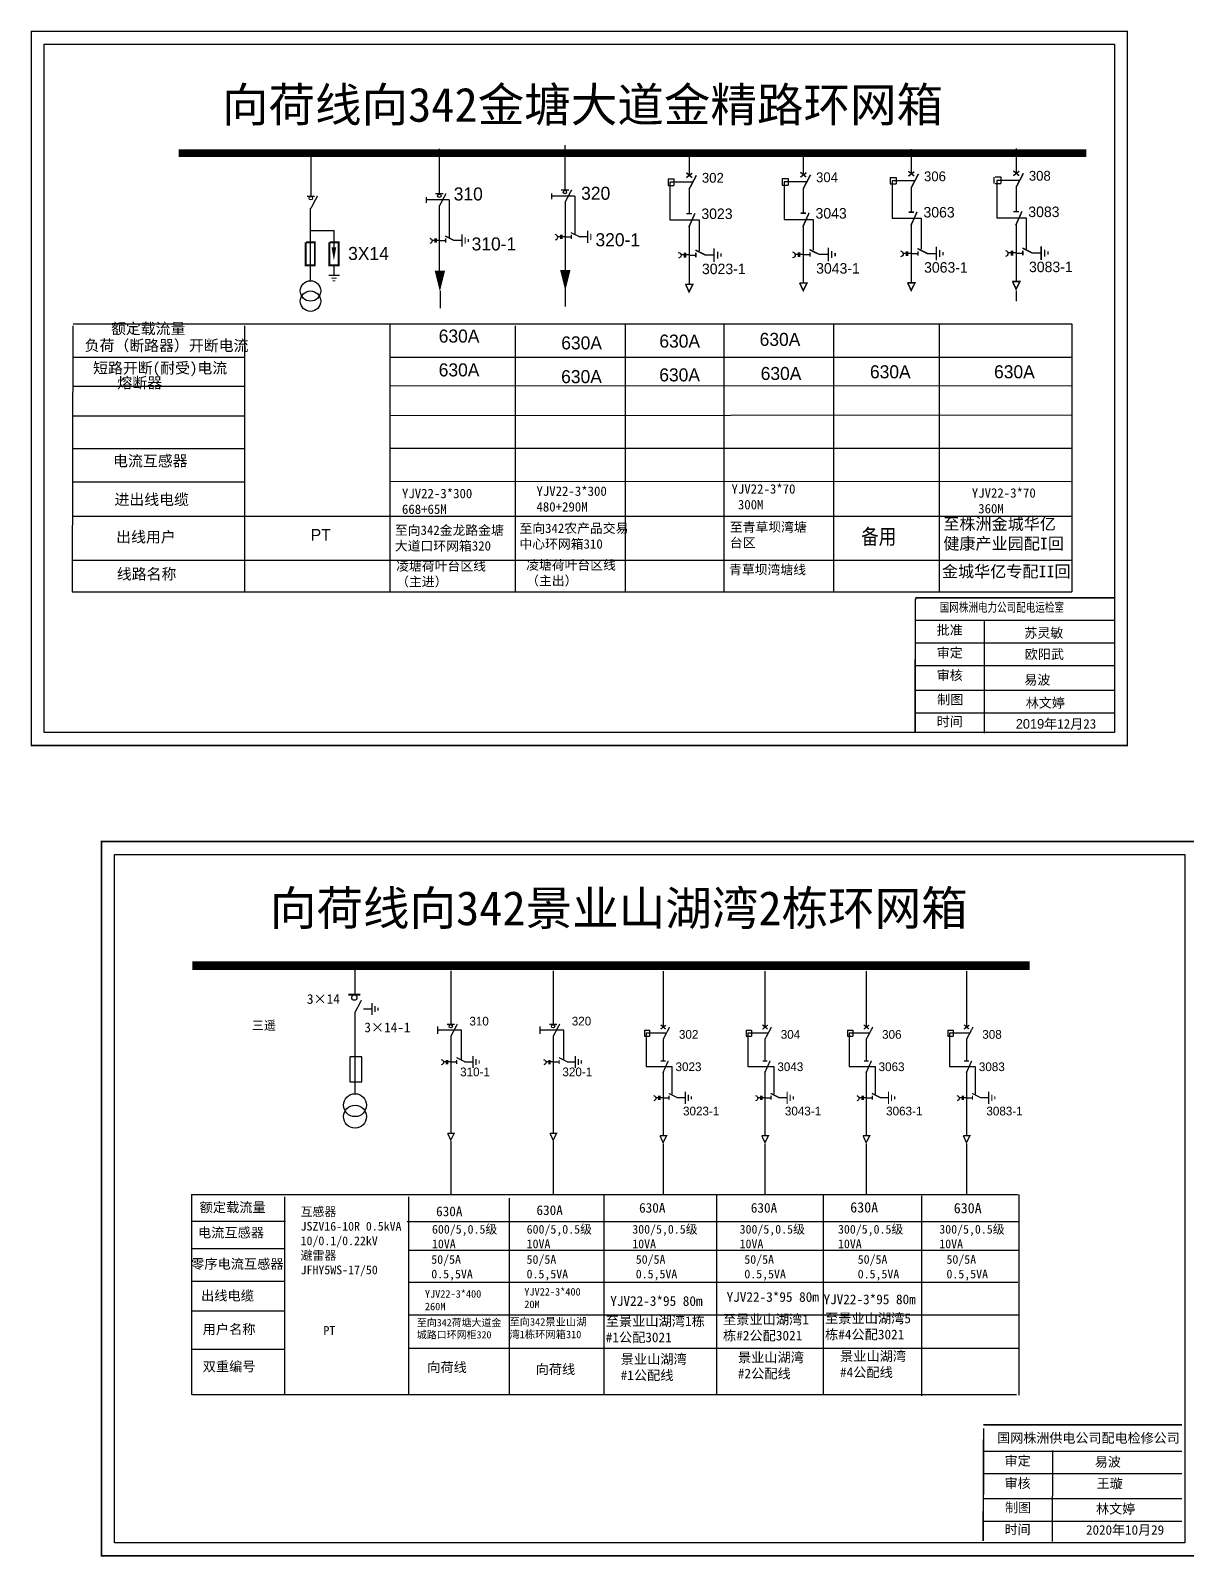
# Model space of a CAD drawing. Extents: x 6 to 548, y -578 to -125.
# Drawn here: x 284.2 to 416.5, y -489.3 to -314.7 of the extents above; entities that cross this region are included whole.
import ezdxf

# ---------------------------------------------------------------- set-up
doc = ezdxf.new("R2010")
doc.units = 0
doc.header["$LTSCALE"] = 0.774411
doc.linetypes.add('ACAD_ISO02W100', pattern=[15, 12, -3])
doc.linetypes.add('CENTER', pattern=[50.8, 31.75, -6.35, 6.35, -6.35])
doc.layers.get('0').update_dxf_attribs({"linetype": 'CONTINUOUS'})
doc.layers.get('DEFPOINTS').update_dxf_attribs({"linetype": 'CONTINUOUS'})
doc.layers.add('2', color=7, linetype='CONTINUOUS')
doc.layers.add('Layer2', color=1, linetype='CONTINUOUS')
doc.layers.add('MiniCADLayer', color=7, linetype='CONTINUOUS', lineweight=20)
doc.styles.add('hztxt_txtstyle_0.00_0_0', font='', dxfattribs={"bigfont": 'hztxt.shx'})
doc.styles.add('hztxt_txtstyle_1.08_0_0', font='', dxfattribs={"height": 1.076522, "bigfont": 'hztxt.shx'})
doc.styles.add('hztxt_txtstyle_1.09_0_0', font='', dxfattribs={"height": 1.0944, "bigfont": 'hztxt.shx'})
doc.styles.add('hztxt_txtstyle_1.13_0_0', font='', dxfattribs={"height": 1.125, "bigfont": 'hztxt.shx'})
doc.styles.add('hztxt_txtstyle_1.20_0_0', font='', dxfattribs={"height": 1.2, "bigfont": 'hztxt.shx'})
doc.styles.add('hztxt_txtstyle_1.34_0_0', font='', dxfattribs={"height": 1.342623, "bigfont": 'hztxt.shx'})
doc.styles.add('hztxt_txtstyle_1.35_0_0', font='', dxfattribs={"height": 1.35, "bigfont": 'hztxt.shx'})
doc.styles.add('hztxt_txtstyle_1.49_0_0', font='', dxfattribs={"height": 1.491804, "bigfont": 'hztxt.shx'})
doc.styles.add('hztxt_txtstyle_1.80_0_0', font='', dxfattribs={"height": 1.8, "bigfont": 'hztxt.shx'})
doc.styles.add('hztxt_txtstyle_2.00_0_0', font='', dxfattribs={"height": 2, "bigfont": 'hztxt.shx'})
doc.styles.add('hztxt_txtstyle_2.70_0_0', font='simkai.ttf', dxfattribs={"height": 2.7})
doc.styles.add('hztxt_txtstyle_3.91_0_0', font='', dxfattribs={"height": 3.90625, "bigfont": 'hztxt.shx'})
doc.styles.add('KaiTi_GB2312_txtstyle_1.09_0_0', font='simkai_0.ttf', dxfattribs={"height": 1.0944})
doc.styles.get("Standard").update_dxf_attribs({"font": '', "height": 2.5})
doc.styles.add('字体', font='simkai_0.ttf', dxfattribs={"height": 2.5})
doc.styles.get('hztxt_txtstyle_0.00_0_0').set_extended_font_data('hztxt')
doc.styles.get('hztxt_txtstyle_1.08_0_0').set_extended_font_data('hztxt')
doc.styles.get('hztxt_txtstyle_1.09_0_0').set_extended_font_data('hztxt')
doc.styles.get('hztxt_txtstyle_1.13_0_0').set_extended_font_data('hztxt')
doc.styles.get('hztxt_txtstyle_1.20_0_0').set_extended_font_data('hztxt')
doc.styles.get('hztxt_txtstyle_1.34_0_0').set_extended_font_data('hztxt')
doc.styles.get('hztxt_txtstyle_1.35_0_0').set_extended_font_data('hztxt')
doc.styles.get('hztxt_txtstyle_1.49_0_0').set_extended_font_data('hztxt')
doc.styles.get('hztxt_txtstyle_1.80_0_0').set_extended_font_data('hztxt')
doc.styles.get('hztxt_txtstyle_2.00_0_0').set_extended_font_data('hztxt')
doc.styles.get('hztxt_txtstyle_3.91_0_0').set_extended_font_data('hztxt')
doc.styles.get('Standard').set_extended_font_data('SimSun')

# ---------------------------------------------------------------- blocks, each defined once
blk = doc.blocks.new('JD')
for points in [[(-2, 0.2), (-2, -0.2), (2, 0.2), (2, -0.2)], [(1, -1.2), (1, -0.8), (-1, -1.2), (-1, -0.8)], [(-0.5, -1.8), (-0.5, -2.2), (0.5, -1.8), (0.5, -2.2)]]:
    blk.add_trace(points)

msp = doc.modelspace()

# ---------------------------------------------------------------- linework, layer by layer
at = {"color": 0}
for p, q in [((321.32, -421.73), (321.32, -425.02)), ((332.31, -422.34), (332.31, -428.45)), ((344.03, -422.34), (344.03, -428.45)), ((356.62, -422.37), (356.62, -428.79)), ((368.27, -422.37), (368.27, -428.79)), ((379.87, -422.37), (379.87, -428.79)), ((391.35, -422.37), (391.35, -428.79)), ((321.34, -427.06), (321.34, -436.38)), ((322.32, -426.69), (323.26, -426.69)), ((354.48, -429.13), (355.08, -429.13)), ((354.48, -429.13), (354.48, -429.8)), ((355.08, -429.13), (355.08, -429.8)), ((366.14, -429.13), (366.74, -429.13)), ((366.14, -429.13), (366.14, -429.8)), ((366.74, -429.13), (366.74, -429.8)), ((377.74, -429.13), (378.34, -429.13)), ((377.74, -429.13), (377.74, -429.8)), ((378.34, -429.13), (378.34, -429.8)), ((389.22, -429.13), (389.82, -429.13)), ((389.22, -429.13), (389.22, -429.8)), ((389.82, -429.13), (389.82, -429.8)), ((332.31, -429.81), (332.31, -440.91)), ((344.03, -429.81), (344.03, -440.91)), ((354.48, -429.8), (355.08, -429.8)), ((356.62, -430.15), (356.62, -432.62)), ((366.14, -429.8), (366.74, -429.8)), ((368.27, -430.15), (368.27, -432.62)), ((377.74, -429.8), (378.34, -429.8)), ((379.87, -430.15), (379.87, -432.62)), ((389.22, -429.8), (389.82, -429.8)), ((391.35, -430.15), (391.35, -432.62)), ((332.31, -432.76), (333, -432.76)), ((333.9, -432.74), (334.84, -432.74)), ((344.03, -432.76), (344.72, -432.76)), ((345.62, -432.74), (346.56, -432.74)), ((356.62, -433.86), (356.62, -441.17)), ((368.27, -433.86), (368.27, -441.17)), ((379.87, -433.86), (379.87, -441.17)), ((391.35, -433.86), (391.35, -441.17)), ((356.62, -436.86), (357.31, -436.86)), ((358.21, -436.84), (359.15, -436.84)), ((368.27, -436.86), (368.96, -436.86)), ((369.87, -436.84), (370.81, -436.84)), ((379.87, -436.86), (380.56, -436.86)), ((381.46, -436.84), (382.41, -436.84)), ((391.35, -436.86), (392.04, -436.86)), ((392.94, -436.84), (393.88, -436.84)), ((313.38, -451.01), (302.68, -451.01)), ((313.34, -454.16), (302.64, -454.16)), ((313.34, -457.88), (302.64, -457.88)), ((313.3, -461.27), (302.6, -461.27)), ((313.34, -465.68), (302.64, -465.68))]:
    msp.add_line(p, q, dxfattribs=at)
at = {"color": 0, "linetype": 'ACAD_ISO02W100'}
for p, q in [((356.91, -429.48), (354.67, -429.48)), ((354.67, -429.48), (354.67, -433.29)), ((368.57, -429.48), (366.33, -429.48)), ((366.33, -429.48), (366.33, -433.29)), ((380.17, -429.48), (377.93, -429.48)), ((377.93, -429.48), (377.93, -433.29)), ((391.65, -429.48), (389.41, -429.48)), ((389.41, -429.48), (389.41, -433.29)), ((354.67, -433.29), (357.63, -433.29)), ((357.63, -433.29), (357.63, -436.43)), ((366.33, -433.29), (369.29, -433.29)), ((369.29, -433.29), (369.29, -436.43)), ((377.93, -433.29), (380.89, -433.29)), ((380.89, -433.29), (380.89, -436.43)), ((389.41, -433.29), (392.36, -433.29)), ((392.36, -433.29), (392.36, -436.43))]:
    msp.add_line(p, q, dxfattribs=at)
at = {"color": 0, "linetype": 'CENTER'}
for p, q in [((332.31, -441.81), (332.31, -447.95)), ((344.03, -441.81), (344.03, -447.95)), ((356.62, -442.15), (356.62, -447.91)), ((368.28, -442.15), (368.28, -447.91)), ((379.87, -442.15), (379.87, -447.91)), ((391.35, -442.15), (391.35, -447.91))]:
    msp.add_line(p, q, dxfattribs=at)
at = {"color": 0, "linetype": 'Continuous'}
for p, q in [((302.62, -447.93), (397.28, -447.93)), ((302.66, -470.87), (302.66, -447.93)), ((313.29, -448.18), (313.29, -470.87)), ((327.49, -448.18), (327.49, -470.87)), ((339.01, -448.33), (339.01, -470.86)), ((349.84, -447.97), (349.84, -470.87)), ((362.73, -447.97), (362.73, -470.87)), ((374.93, -447.99), (374.93, -470.88)), ((386.2, -448.07), (386.2, -470.96)), ((397.33, -447.95), (397.33, -470.89)), ((327.32, -451), (397.31, -451)), ((327.49, -454.29), (397.33, -454.29)), ((327.49, -457.97), (397.22, -457.97)), ((327.49, -461.7), (397.41, -461.7)), ((327.49, -465.5), (397.31, -465.5)), ((397.07, -470.87), (302.73, -470.87)), ((393.27, -477.28), (416.02, -477.28)), ((401.19, -477.23), (401.17, -487.62)), ((393.27, -479.87), (416.02, -479.87)), ((393.27, -482.7), (416.02, -482.7)), ((393.27, -485.29), (416.02, -485.29))]:
    msp.add_line(p, q, dxfattribs=at)
at = {"color": 0, "linetype": 'Continuous', "const_width": 0.182}
msp.add_lwpolyline([(292.33, -407.55), (417.81, -407.55), (417.81, -489.26), (292.33, -489.26)], close=True, dxfattribs=at)
at = {"color": 0, "linetype": 'Continuous'}
msp.add_lwpolyline([(293.8, -409.03), (416.33, -409.03), (416.33, -487.78), (293.8, -487.78)], close=True, dxfattribs=at)
at = {"color": 0}
for points, const_width in [([(302.73, -421.73), (398.58, -421.73)], 0.998), ([(320.57, -425.07), (321.97, -425.07)], 0.238), ([(321.34, -427.1), (322.09, -425.68)], 0.15), ([(331.87, -428.47), (332.75, -428.47)], 0.15), ([(332.31, -429.85), (333.06, -428.43)], 0.15), ([(343.59, -428.47), (344.47, -428.47)], 0.15), ([(344.03, -429.85), (344.78, -428.43)], 0.15), ([(356.34, -428.51), (356.92, -429)], 0.15), ([(356.33, -429.01), (356.94, -428.55)], 0.15), ([(356.62, -430.19), (357.36, -428.77)], 0.15), ([(367.99, -429.01), (368.6, -428.55)], 0.15), ([(367.99, -428.51), (368.58, -429)], 0.15), ([(368.27, -430.19), (369.02, -428.77)], 0.15), ([(379.59, -429.01), (380.19, -428.55)], 0.15), ([(379.59, -428.51), (380.18, -429)], 0.15), ([(379.87, -430.19), (380.62, -428.77)], 0.15), ([(391.07, -428.51), (391.65, -429)], 0.15), ([(391.06, -429.01), (391.67, -428.55)], 0.15), ([(391.35, -430.19), (392.1, -428.77)], 0.15), ([(332.96, -432.26), (333.96, -432.76)], 0.15), ([(333, -432.53), (333, -432.99)], 0.15), ([(344.68, -432.26), (345.68, -432.76)], 0.15), ([(344.72, -432.53), (344.72, -432.99)], 0.15), ([(356.35, -432.66), (356.9, -432.66)], 0.15), ([(356.58, -434.04), (357.21, -432.63)], 0.15), ([(368, -432.66), (368.56, -432.66)], 0.15), ([(368.24, -434.04), (368.87, -432.63)], 0.15), ([(379.6, -432.66), (380.16, -432.66)], 0.15), ([(379.84, -434.04), (380.47, -432.63)], 0.15), ([(391.08, -432.66), (391.63, -432.66)], 0.15), ([(391.32, -434.04), (391.95, -432.63)], 0.15), ([(357.27, -436.36), (358.27, -436.86)], 0.15), ([(368.93, -436.36), (369.92, -436.86)], 0.15), ([(380.52, -436.36), (381.52, -436.86)], 0.15), ([(392, -436.36), (393, -436.86)], 0.15), ([(357.31, -436.63), (357.31, -437.09)], 0.15), ([(368.96, -436.63), (368.96, -437.09)], 0.15), ([(380.56, -436.63), (380.56, -437.09)], 0.15), ([(392.04, -436.63), (392.04, -437.09)], 0.15), ([(331.94, -440.93), (332.7, -440.93), (332.31, -441.71), (331.95, -440.92)], 0.15), ([(343.66, -440.93), (344.42, -440.93), (344.03, -441.71), (343.67, -440.92)], 0.15), ([(356.25, -441.21), (357.01, -441.21), (356.62, -441.99), (356.26, -441.2)], 0.15), ([(367.9, -441.21), (368.67, -441.21), (368.28, -441.99), (367.91, -441.2)], 0.15), ([(379.5, -441.21), (380.27, -441.21), (379.87, -441.99), (379.51, -441.2)], 0.15), ([(390.98, -441.21), (391.74, -441.21), (391.35, -441.99), (390.99, -441.2)], 0.15)]:
    msp.add_lwpolyline(points, dxfattribs=dict(at, const_width=const_width))
for points in [[(330.8, -428.69), (330.8, -429.53)], [(342.52, -428.69), (342.52, -429.53)], [(320.75, -432.22), (320.75, -435.02), (322.13, -435.02), (322.13, -432.19), (320.75, -432.19)], [(331.8, -432.75), (331.49, -432.75)], [(331.8, -432.54), (331.8, -433)], [(331.94, -432.54), (331.94, -433)], [(332.31, -432.75), (331.94, -432.75)], [(343.52, -432.75), (343.21, -432.75)], [(343.52, -432.54), (343.52, -433)], [(343.66, -432.54), (343.66, -433)], [(344.03, -432.75), (343.66, -432.75)], [(356.11, -436.85), (355.8, -436.85)], [(356.11, -436.64), (356.11, -437.1)], [(356.25, -436.64), (356.25, -437.1)], [(356.61, -436.85), (356.25, -436.85)], [(367.77, -436.85), (367.45, -436.85)], [(367.77, -436.64), (367.77, -437.1)], [(367.91, -436.64), (367.91, -437.1)], [(368.27, -436.85), (367.91, -436.85)], [(379.37, -436.85), (379.05, -436.85)], [(379.37, -436.64), (379.37, -437.1)], [(379.51, -436.64), (379.51, -437.1)], [(379.87, -436.85), (379.51, -436.85)], [(390.84, -436.85), (390.53, -436.85)], [(390.84, -436.64), (390.84, -437.1)], [(390.98, -436.64), (390.98, -437.1)], [(391.35, -436.85), (390.98, -436.85)]]:
    msp.add_lwpolyline(points, dxfattribs=at)
at = {"color": 0, "linetype": 'ACAD_ISO02W100'}
for points in [[(333.54, -432.52), (333.54, -429.11), (330.8, -429.11)], [(345.25, -432.52), (345.25, -429.11), (342.52, -429.11)]]:
    msp.add_lwpolyline(points, dxfattribs=at)
at = {"color": 0}
for points in [[(331.22, -432.49, -0.877934), (331.23, -433.1)], [(342.94, -432.49, -0.877934), (342.95, -433.1)], [(355.53, -436.6, -0.877934), (355.54, -437.2)], [(367.19, -436.6, -0.877934), (367.2, -437.2)], [(378.78, -436.6, -0.877934), (378.79, -437.2)], [(390.26, -436.6, -0.877934), (390.27, -437.2)]]:
    msp.add_lwpolyline(points, format="xyb", dxfattribs=at)
at = {"color": 0, "linetype": 'Continuous', "const_width": 0.182}
for points in [[(393.32, -474.68), (393.26, -487.57)], [(393.27, -474.27), (416.02, -474.27)]]:
    msp.add_lwpolyline(points, dxfattribs=at)
at = {"color": 0}
for centre, radius in [((321.27, -425.4), 0.305), ((332.31, -428.68), 0.192), ((344.03, -428.68), 0.192)]:
    msp.add_circle(centre, radius, dxfattribs=at)
at = {"layer": '2', "color": 0}
for centre in [(321.35, -437.71), (321.35, -439.02)]:
    msp.add_circle(centre, 1.31, dxfattribs=at)
at = {"layer": 'DEFPOINTS', "color": 0}
for p, q in [((345.38, -327.88), (345.38, -332.99)), ((316.29, -328.58), (316.29, -333.69)), ((331, -328.3), (331, -333.41)), ((359.59, -328.48), (359.59, -331.33)), ((372.66, -328.42), (372.66, -331.28)), ((385.02, -328.31), (385.02, -331.16)), ((397.03, -328.26), (397.03, -331.11)), ((357.19, -331.72), (357.19, -332.47)), ((357.19, -331.72), (357.86, -331.72)), ((357.86, -331.72), (357.86, -332.47)), ((370.26, -331.67), (370.93, -331.67)), ((370.26, -331.67), (370.26, -332.42)), ((370.93, -331.67), (370.93, -332.42)), ((382.62, -331.55), (382.62, -332.3)), ((382.62, -331.55), (383.29, -331.55)), ((383.29, -331.55), (383.29, -332.3)), ((394.48, -331.51), (394.48, -332.26)), ((394.63, -331.5), (395.3, -331.5)), ((395.3, -331.5), (395.3, -332.25)), ((357.19, -332.47), (357.86, -332.47)), ((359.59, -332.86), (359.59, -335.65)), ((370.26, -332.42), (370.93, -332.42)), ((372.66, -332.81), (372.66, -335.6)), ((382.62, -332.3), (383.29, -332.3)), ((385.02, -332.7), (385.02, -335.48)), ((394.63, -332.25), (395.3, -332.25)), ((397.03, -332.64), (397.03, -335.43)), ((316.22, -335.07), (316.23, -343.42)), ((330.98, -334.75), (331, -343.27)), ((345.41, -334.34), (345.41, -342.31)), ((385.02, -336.88), (385.02, -343.61)), ((397.03, -336.82), (397.03, -343.51)), ((316.22, -337.61), (318.93, -337.61)), ((318.93, -337.61), (318.93, -339.6)), ((344.87, -338.34), (344.55, -338.34)), ((344.87, -338.12), (344.87, -338.59)), ((345.01, -338.12), (345.01, -338.59)), ((345.38, -338.34), (345.01, -338.34)), ((345.38, -338.35), (346.09, -338.35)), ((346.05, -337.84), (347.07, -338.35)), ((346.09, -338.11), (346.09, -338.58)), ((347.01, -338.33), (347.97, -338.33)), ((359.59, -337.05), (359.59, -343.78)), ((372.66, -336.99), (372.66, -343.68)), ((331, -338.77), (331.71, -338.77)), ((332.63, -338.75), (333.59, -338.75)), ((359.59, -340.43), (360.37, -340.43)), ((361.39, -340.41), (362.45, -340.41)), ((372.66, -340.37), (373.44, -340.37)), ((374.45, -340.35), (375.51, -340.35)), ((385.02, -340.26), (385.8, -340.26)), ((386.81, -340.24), (387.87, -340.24)), ((397.03, -340.21), (397.81, -340.21)), ((398.82, -340.18), (399.88, -340.18)), ((318.93, -341.68), (318.93, -342.71)), ((345.42, -343.61), (345.42, -346.31)), ((331.1, -344.53), (331.1, -346.52)), ((289.06, -348.54), (288.95, -378.97)), ((289.09, -348.29), (403.41, -348.29)), ((308.7, -348.54), (308.7, -378.97)), ((325.35, -348.29), (325.35, -378.97)), ((339.69, -348.54), (339.69, -378.97)), ((352.26, -348.31), (352.26, -378.97)), ((363.58, -348.29), (363.58, -378.97)), ((376.14, -348.29), (376.14, -378.97)), ((388.23, -348.32), (388.23, -379)), ((403.41, -348.29), (403.41, -378.97)), ((289.06, -352.11), (308.7, -352.11)), ((289.06, -355.44), (308.7, -355.43)), ((289.06, -358.83), (308.7, -358.82)), ((289.06, -362.57), (308.7, -362.56)), ((289.06, -366.38), (308.7, -366.37)), ((289.06, -370.32), (325.35, -370.32)), ((289.06, -375.33), (403.41, -375.33))]:
    msp.add_line(p, q, dxfattribs=at)
at = {"layer": 'DEFPOINTS', "color": 0, "linetype": 'ACAD_ISO02W100'}
for p, q in [((357.4, -332.11), (357.4, -336.4)), ((359.93, -332.11), (357.4, -332.11)), ((373, -332.06), (370.47, -332.06)), ((370.47, -332.06), (370.47, -336.35)), ((382.83, -331.94), (382.83, -336.23)), ((385.36, -331.94), (382.83, -331.94)), ((397.36, -331.89), (394.84, -331.89)), ((394.84, -331.89), (394.84, -336.18)), ((357.4, -336.4), (360.73, -336.4)), ((360.73, -336.4), (360.73, -339.95)), ((370.47, -336.35), (373.8, -336.35)), ((373.8, -336.35), (373.8, -339.89)), ((382.83, -336.23), (386.16, -336.23)), ((386.16, -336.23), (386.16, -339.78)), ((394.84, -336.18), (398.17, -336.18)), ((398.17, -336.18), (398.17, -339.72))]:
    msp.add_line(p, q, dxfattribs=at)
at = {"layer": 'DEFPOINTS', "color": 0, "linetype": 'CENTER'}
msp.add_line((397.03, -344.52), (397.03, -345.73), dxfattribs=at)
at = {"layer": 'DEFPOINTS', "color": 0, "ltscale": 1.433355}
for p, q in [((325.35, -352.11), (403.41, -352.11)), ((325.35, -355.41), (403.41, -355.36)), ((325.35, -358.8), (403.41, -358.73)), ((325.35, -362.55), (403.41, -362.52)), ((325.35, -366.36), (403.41, -366.31)), ((325.35, -370.32), (403.41, -370.32))]:
    msp.add_line(p, q, dxfattribs=at)
at = {"layer": 'DEFPOINTS', "color": 0, "linetype": 'Continuous', "const_width": 0.182}
msp.add_lwpolyline([(284.29, -314.84), (409.77, -314.84), (409.77, -396.54), (284.29, -396.54)], close=True, dxfattribs=at)
at = {"layer": 'DEFPOINTS', "color": 0, "linetype": 'Continuous'}
msp.add_lwpolyline([(285.76, -316.31), (408.29, -316.31), (408.29, -395.06), (285.76, -395.06)], close=True, dxfattribs=at)
at = {"layer": 'DEFPOINTS', "color": 0}
for points, const_width in [([(301.14, -328.77), (405.07, -328.77)], 0.895), ([(359.27, -331.58), (359.95, -331.07)], 0.169), ([(359.28, -331.02), (359.94, -331.57)], 0.169), ([(359.59, -332.91), (360.43, -331.31)], 0.169), ([(372.34, -331.53), (373.02, -331.01)], 0.169), ([(372.34, -330.96), (373, -331.51)], 0.169), ([(372.66, -332.85), (373.5, -331.25)], 0.169), ([(384.7, -331.41), (385.38, -330.9)], 0.169), ([(384.7, -330.85), (385.37, -331.4)], 0.169), ([(385.02, -332.74), (385.86, -331.14)], 0.169), ([(396.71, -331.36), (397.39, -330.84)], 0.169), ([(396.71, -330.79), (397.37, -331.35)], 0.169), ([(397.03, -332.68), (397.87, -331.08)], 0.169), ([(330.55, -333.43), (331.45, -333.43)], 0.153), ([(331, -334.84), (331.77, -333.39)], 0.153), ([(344.93, -333.01), (345.83, -333.01)], 0.153), ([(345.38, -334.42), (346.15, -332.97)], 0.153), ([(315.84, -333.71), (316.74, -333.71)], 0.153), ([(316.29, -335.12), (317.05, -333.67)], 0.153), ([(359.29, -335.7), (359.91, -335.7)], 0.169), ([(359.56, -337.25), (360.27, -335.66)], 0.169), ([(372.36, -335.64), (372.98, -335.64)], 0.169), ([(372.62, -337.2), (373.33, -335.61)], 0.169), ([(384.72, -335.53), (385.34, -335.53)], 0.169), ([(384.98, -337.08), (385.69, -335.49)], 0.169), ([(396.72, -335.47), (397.35, -335.47)], 0.169), ([(396.99, -337.03), (397.7, -335.44)], 0.169), ([(331.67, -338.26), (332.69, -338.77)], 0.153), ([(331.71, -338.53), (331.71, -339)], 0.153), ([(315.69, -338.97), (315.69, -341.62), (316.75, -341.62), (316.75, -338.97), (315.72, -338.97)], 0.224), ([(318.4, -338.97), (318.4, -341.62), (319.46, -341.62), (319.46, -338.97), (318.44, -338.97)], 0.224), ([(360.33, -339.87), (361.45, -340.43)], 0.169), ([(360.37, -340.17), (360.37, -340.69)], 0.169), ([(373.39, -339.81), (374.52, -340.37)], 0.169), ([(373.44, -340.11), (373.44, -340.63)], 0.169), ([(385.75, -339.7), (386.88, -340.26)], 0.169), ([(385.8, -340), (385.8, -340.52)], 0.169), ([(397.76, -339.64), (398.89, -340.21)], 0.169), ([(397.81, -339.95), (397.81, -340.46)], 0.169), ([(345.09, -342.77), (345.77, -342.77), (345.42, -343.47), (345.1, -342.76)], 0.134), ([(359.18, -343.78), (360.03, -343.78), (359.59, -344.65), (359.19, -343.76)], 0.169), ([(372.24, -343.63), (373.1, -343.63), (372.66, -344.5), (372.25, -343.62)], 0.169), ([(384.6, -343.61), (385.46, -343.61), (385.02, -344.48), (384.61, -343.59)], 0.169), ([(396.61, -343.46), (397.47, -343.46), (397.03, -344.33), (396.62, -343.45)], 0.169)]:
    msp.add_lwpolyline(points, dxfattribs=dict(at, const_width=const_width))
for points in [[(343.86, -333.39), (343.86, -334.03)], [(329.48, -333.81), (329.48, -334.45)], [(330.49, -338.55), (330.49, -339.01)], [(330.63, -338.55), (330.63, -339.01)], [(330.49, -338.76), (330.17, -338.76)], [(331, -338.76), (330.63, -338.76)], [(359.02, -340.42), (358.67, -340.42)], [(359.02, -340.18), (359.02, -340.7)], [(359.18, -340.18), (359.18, -340.7)], [(359.59, -340.42), (359.18, -340.42)], [(372.09, -340.37), (371.74, -340.37)], [(372.09, -340.13), (372.09, -340.64)], [(372.25, -340.13), (372.25, -340.64)], [(372.66, -340.37), (372.25, -340.37)], [(384.45, -340.25), (384.1, -340.25)], [(384.45, -340.01), (384.45, -340.53)], [(384.61, -340.01), (384.61, -340.53)], [(385.02, -340.25), (384.61, -340.25)], [(396.46, -340.2), (396.1, -340.2)], [(396.46, -339.96), (396.46, -340.47)], [(396.62, -339.96), (396.62, -340.47)], [(397.02, -340.2), (396.62, -340.2)]]:
    msp.add_lwpolyline(points, dxfattribs=at)
at = {"layer": 'DEFPOINTS', "color": 0, "ltscale": 2}
for points in [[(332.14, -334.13), (329.48, -334.13)], [(332.14, -334.13), (332.14, -338.51)], [(346.52, -333.71), (343.86, -333.71)], [(346.52, -333.71), (346.52, -338.09)]]:
    msp.add_lwpolyline(points, dxfattribs=at)
at = {"layer": 'DEFPOINTS', "color": 0}
for points, format in [([(329.9, -338.5, -0.877934), (329.91, -339.12)], "xyb"), ([(318.93, -339.57, 0.522, 0, 0), (318.93, -341.06, 0, 0, 0)], "xyseb"), ([(358.36, -340.13, -0.877934), (358.38, -340.81)], "xyb"), ([(371.43, -340.08, -0.877934), (371.45, -340.76)], "xyb"), ([(383.79, -339.96, -0.877934), (383.81, -340.65)], "xyb"), ([(395.8, -339.91, -0.877934), (395.81, -340.59)], "xyb"), ([(331.06, -342.23, 1.19, 0, 0), (331.06, -344.6, 0, 0, 0)], "xyseb"), ([(345.42, -342.15, 1.19, 0, 0), (345.42, -344.52, 0, 0, 0)], "xyseb")]:
    msp.add_lwpolyline(points, format=format, dxfattribs=at)
for centre, radius in [((331, -333.65), 0.196), ((345.38, -333.23), 0.196), ((316.29, -333.93), 0.196), ((316.25, -344.54), 1.17), ((316.25, -345.71), 1.17)]:
    msp.add_circle(centre, radius, dxfattribs=at)
msp.add_arc((344.24, -338.39), 0.312, 278.5404, 83.6643, dxfattribs=at)
for points in [[(333.53, -339.49), (333.67, -339.49), (333.53, -338.06), (333.67, -338.06)], [(334.03, -338.42), (333.89, -338.42), (334.03, -339.13), (333.89, -339.13)], [(334.24, -338.95), (334.39, -338.95), (334.24, -338.6), (334.39, -338.6)], [(347.91, -339.07), (348.05, -339.07), (347.91, -337.64), (348.05, -337.64)], [(348.41, -338), (348.27, -338), (348.41, -338.71), (348.27, -338.71)]]:
    msp.add_trace(points, dxfattribs=at)
at = {"layer": 'Layer2', "color": 0}
msp.add_line((288.95, -378.97), (403.41, -378.97), dxfattribs=at)
at = {"layer": 'Layer2', "color": 0, "linetype": 'Continuous'}
for p, q in [((385.5, -382.23), (408.25, -382.23)), ((393.39, -382.23), (393.39, -395.16)), ((385.5, -384.82), (408.25, -384.82)), ((385.5, -387.41), (408.25, -387.41)), ((385.5, -390.24), (408.25, -390.24)), ((385.5, -392.83), (408.25, -392.83))]:
    msp.add_line(p, q, dxfattribs=at)
at = {"layer": 'Layer2', "color": 0, "linetype": 'Continuous', "const_width": 0.182}
for points in [[(385.5, -379.75), (385.48, -395.12)], [(385.5, -379.66), (408.25, -379.66)]]:
    msp.add_lwpolyline(points, dxfattribs=at)

# ---------------------------------------------------------------- block references
at = {"color": 0, "xscale": 0.3494655254594932, "yscale": 0.3494655254594932, "zscale": 0.3494655254595134, "rotation": 90}
for p in [(323.28, -426.71), (334.86, -432.77), (346.57, -432.77), (359.16, -436.87), (370.82, -436.87), (382.42, -436.87), (393.9, -436.87)]:
    msp.add_blockref('JD', p, dxfattribs=at)
at = {"layer": 'DEFPOINTS', "color": 0, "xscale": 0.3937500000000114, "yscale": 0.3937500000000114, "zscale": 0.39375, "rotation": 90}
for p in [(362.46, -340.44), (375.53, -340.38), (387.89, -340.27), (399.9, -340.21)]:
    msp.add_blockref('JD', p, dxfattribs=at)
at = {"layer": 'DEFPOINTS', "color": 0, "xscale": 0.3132787630884195, "yscale": 0.3132787616991664, "zscale": 0.3132787617549331}
msp.add_blockref('JD', (318.95, -342.76), dxfattribs=at)

# ---------------------------------------------------------------- texts
at = {"color": 0, "linetype": 'Continuous', "style": 'hztxt_txtstyle_2.70_0_0'}
for s, p in [('3×14', (315.84, -426.11)), ('3×14-1', (322.42, -429.36))]:
    msp.add_text(s, height=1.109, dxfattribs=at).set_placement(p)
at = {"color": 0, "style": 'hztxt_txtstyle_1.80_0_0'}
for s, p in [('310', (334.44, -428.59)), ('320', (346.16, -428.59)), ('302', (358.43, -430.11)), ('304', (370.09, -430.11)), ('306', (381.69, -430.11)), ('308', (393.16, -430.11)), ('3023', (358.04, -433.81)), ('3043', (369.7, -433.81)), ('3063', (381.29, -433.81)), ('3083', (392.77, -433.81)), ('310-1', (333.38, -434.4)), ('320-1', (345.09, -434.4)), ('3023-1', (358.9, -438.88)), ('3043-1', (370.56, -438.88)), ('3063-1', (382.15, -438.88)), ('3083-1', (393.63, -438.88))]:
    msp.add_text(s, height=0.998, dxfattribs=at).set_placement(p)
at = {"color": 0, "linetype": 'Continuous', "attachment_point": 1}
for s, insert, char_height, width, style in [('{\\fSimSun|b0|i0|c134|p2;三遥}', (309.55, -428.09), 1.0024, 7.7986, 'hztxt_txtstyle_0.00_0_0'), ('{\\fSimSun|b0|i0|c134|p2;额定载流量}', (303.56, -448.84), 1.1094, 17.8852, 'hztxt_txtstyle_2.70_0_0'), ('\\A1;{\\fSimSun|b0|i0|c134|p2;互感器\\PJSZV16-10R 0.5kVA\\P10/0.1/0.22kV\\P避雷器\\PJFHY5WS-17/50}', (315.12, -449.4), 0.9985, 18.4113, 'hztxt_txtstyle_2.70_0_0'), ('{\\fSimSun|b0|i0|c134|p2;630A}', (330.63, -449.3), 1.1094, 17.8852, 'hztxt_txtstyle_2.70_0_0'), ('{\\fSimSun|b0|i0|c134|p2;630A}', (342.12, -449.17), 1.1094, 17.8852, 'hztxt_txtstyle_2.70_0_0'), ('{\\fSimSun|b0|i0|c134|p2;630A}', (353.87, -448.9), 1.1094, 17.8852, 'hztxt_txtstyle_2.70_0_0'), ('{\\fSimSun|b0|i0|c134|p2;630A}', (366.66, -448.9), 1.1094, 17.8852, 'hztxt_txtstyle_2.70_0_0'), ('{\\fSimSun|b0|i0|c134|p2;630A}', (378.04, -448.81), 1.1757, 9.454, 'hztxt_txtstyle_0.00_0_0'), ('{\\fSimSun|b0|i0|c134|p2;630A}', (389.89, -448.9), 1.1757, 9.454, 'hztxt_txtstyle_0.00_0_0'), ('{\\fSimSun|b0|i0|c134|p2;电流互感器}', (303.37, -451.73), 1.1094, 17.8852, 'hztxt_txtstyle_2.70_0_0'), ('\\A1;{\\fSimSun|b0|i0|c134|p2;600/5,0.5级\\P10VA}', (330.16, -451.41), 0.9985, 18.4113, 'hztxt_txtstyle_2.70_0_0'), ('\\A1;{\\fSimSun|b0|i0|c134|p2;600/5,0.5级\\P10VA}', (341, -451.41), 0.9985, 18.4113, 'hztxt_txtstyle_2.70_0_0'), ('\\A1;{\\fSimSun|b0|i0|c134|p2;300/5,0.5级\\P10VA}', (353.09, -451.41), 0.9985, 18.4113, 'hztxt_txtstyle_2.70_0_0'), ('\\A1;{\\fSimSun|b0|i0|c134|p2;300/5,0.5级\\P10VA}', (365.38, -451.41), 0.9985, 18.4113, 'hztxt_txtstyle_2.70_0_0'), ('\\A1;{\\fSimSun|b0|i0|c134|p2;300/5,0.5级\\P10VA}', (376.64, -451.41), 0.9985, 18.4113, 'hztxt_txtstyle_2.70_0_0'), ('\\A1;{\\fSimSun|b0|i0|c134|p2;300/5,0.5级\\P10VA}', (388.24, -451.41), 0.9985, 18.4113, 'hztxt_txtstyle_2.70_0_0'), ('{\\fSimSun|b0|i0|c134|p2;零序电流互感器}', (302.58, -455.31), 1.1094, 17.8852, 'hztxt_txtstyle_2.70_0_0'), ('{\\fSimSun|b0|i0|c134|p2;50/5A\\P0.5,5VA}', (330.08, -454.86), 0.9985, 17.8852, 'hztxt_txtstyle_2.70_0_0'), ('{\\fSimSun|b0|i0|c134|p2;50/5A\\P0.5,5VA}', (340.99, -454.86), 0.9985, 17.8852, 'hztxt_txtstyle_2.70_0_0'), ('{\\fSimSun|b0|i0|c134|p2;50/5A\\P0.5,5VA}', (353.49, -454.86), 0.9985, 17.8852, 'hztxt_txtstyle_2.70_0_0'), ('{\\fSimSun|b0|i0|c134|p2;50/5A\\P0.5,5VA}', (365.92, -454.86), 0.9985, 17.8852, 'hztxt_txtstyle_2.70_0_0'), ('{\\fSimSun|b0|i0|c134|p2;50/5A\\P0.5,5VA}', (378.9, -454.86), 0.9985, 17.8852, 'hztxt_txtstyle_2.70_0_0'), ('{\\fSimSun|b0|i0|c134|p2;50/5A\\P0.5,5VA}', (389.06, -454.86), 0.9985, 17.8852, 'hztxt_txtstyle_2.70_0_0'), ('{\\fSimSun|b0|i0|c134|p2;出线电缆}', (303.72, -458.95), 1.1094, 17.8852, 'hztxt_txtstyle_2.70_0_0'), ('{\\fSimSun|b0|i0|c134|p2;YJV22-3*95 80m}', (363.89, -459.1), 1.1094, 17.8852, 'hztxt_txtstyle_2.70_0_0'), ('{\\fSimSun|b0|i0|c134|p2;YJV22-3*95 80m}', (350.57, -459.56), 1.1094, 17.8852, 'hztxt_txtstyle_2.70_0_0'), ('{\\fSimSun|b0|i0|c134|p2;YJV22-3*95 80m}', (374.98, -459.37), 1.1094, 17.8852, 'hztxt_txtstyle_2.70_0_0'), ('{\\fSimSun|b0|i0|c134|p2;用户名称}', (303.91, -462.79), 1.1094, 17.8852, 'hztxt_txtstyle_2.70_0_0'), ('{\\fSimSun|b0|i0|c134|p2;至向342景业山湖湾1栋环网箱310}', (339.03, -462.07), 0.8625, 9.7124, 'hztxt_txtstyle_2.70_0_0'), ('{\\fSimSun|b0|i0|c134|p2;至景业山湖湾1栋#1公配3021}', (350.05, -461.87), 1.1094, 12.3538, 'hztxt_txtstyle_2.70_0_0'), ('{\\fSimSun|b0|i0|c134|p2;至景业山湖湾1栋#2公配3021}', (363.48, -461.67), 1.1094, 11.1519, 'hztxt_txtstyle_2.70_0_0'), ('{\\fSimSun|b0|i0|c134|p2;至景业山湖湾5栋#4公配3021}', (375.16, -461.54), 1.1094, 11.2854, 'hztxt_txtstyle_2.70_0_0'), ('{\\fSimSun|b0|i0|c134|p2;PT}', (317.73, -462.99), 1.0024, 7.7986, 'hztxt_txtstyle_0.00_0_0'), ('{\\fSimSun|b0|i0|c134|p2;景业山湖湾#1公配线}', (351.76, -466.21), 1.1094, 8.4396, 'hztxt_txtstyle_2.70_0_0'), ('{\\fSimSun|b0|i0|c134|p2;景业山湖湾#2公配线}', (365.18, -466.01), 1.1094, 8.4396, 'hztxt_txtstyle_2.70_0_0'), ('{\\fSimSun|b0|i0|c134|p2;景业山湖湾#4公配线}', (376.87, -465.87), 1.1094, 8.4396, 'hztxt_txtstyle_2.70_0_0'), ('{\\fSimSun|b0|i0|c134|p2;双重编号}', (303.91, -467.05), 1.1094, 17.8852, 'hztxt_txtstyle_2.70_0_0'), ('{\\fSimSun|b0|i0|c134|p2;向荷线}', (329.61, -467.14), 1.1094, 17.8852, 'hztxt_txtstyle_2.70_0_0'), ('{\\fSimSun|b0|i0|c134|p2;向荷线}', (342.02, -467.37), 1.1094, 17.8852, 'hztxt_txtstyle_2.70_0_0'), ('国网株洲供电公司配电检修公司', (394.87, -475.24), 1.0944, 29.9201, '字体'), ('\\f\uffbfﾬￌﾣﾤ_GB2312|b0|i0|c134|p49;审定', (395.71, -477.85), 1.0944, 8.5588, '字体'), ('易波', (406.04, -477.97), 1.094, 8.5588, '字体'), ('\\f\uffbfﾬￌﾣﾤ_GB2312|b0|i0|c134|p49;审核', (395.71, -480.42), 1.0944, 8.5588, '字体'), ('\\f\uffbfﾬￌﾣﾤ_GB2312|b0|i0|c134|p49;制图', (395.77, -483.2), 1.0944, 8.5588, '字体'), ('\\f\uffbfﾬￌﾣﾤ_GB2312|b0|i0|c134|p49;时间', (395.71, -485.71), 1.0944, 8.5588, '字体')]:
    msp.add_mtext(s, dxfattribs=dict(at, insert=insert, char_height=char_height, width=width, style=style))
at = {"color": 7, "linetype": 'Continuous', "char_height": 1.094, "attachment_point": 1, "style": 'KaiTi_GB2312_txtstyle_1.09_0_0'}
for s, insert, width in [('王璇', (406.26, -480.45), 8.5588), ('林文婷', (406.19, -483.35), 8.5588), ('2020年10月29', (405.04, -485.76), 16.0081)]:
    msp.add_mtext(s, dxfattribs=dict(at, insert=insert, width=width))
at = {"layer": 'DEFPOINTS', "color": 0}
for s, height, style, p in [('302', 1.125, 'hztxt_txtstyle_1.13_0_0', (361.06, -332.16)), ('304', 1.125, 'hztxt_txtstyle_1.13_0_0', (374.13, -332.1)), ('306', 1.125, 'hztxt_txtstyle_1.13_0_0', (386.49, -331.99)), ('308', 1.125, 'hztxt_txtstyle_1.13_0_0', (398.49, -331.93)), ('310', 1.492, 'hztxt_txtstyle_1.49_0_0', (332.65, -334.19)), ('320', 1.492, 'hztxt_txtstyle_1.49_0_0', (347.24, -334.11)), ('3023', 1.2, 'hztxt_txtstyle_1.20_0_0', (361, -336.31)), ('3043', 1.2, 'hztxt_txtstyle_1.20_0_0', (374.07, -336.26)), ('3063', 1.2, 'hztxt_txtstyle_1.20_0_0', (386.43, -336.14)), ('3083', 1.2, 'hztxt_txtstyle_1.20_0_0', (398.43, -336.09)), ('310-1', 1.492, 'hztxt_txtstyle_1.49_0_0', (334.7, -339.91)), ('320-1', 1.492, 'hztxt_txtstyle_1.49_0_0', (348.88, -339.43)), ('3X14', 1.492, 'hztxt_txtstyle_1.49_0_0', (320.56, -341)), ('3023-1', 1.2, 'hztxt_txtstyle_1.20_0_0', (361.07, -342.62)), ('3043-1', 1.2, 'hztxt_txtstyle_1.20_0_0', (374.14, -342.56)), ('3063-1', 1.2, 'hztxt_txtstyle_1.20_0_0', (386.5, -342.45)), ('3083-1', 1.2, 'hztxt_txtstyle_1.20_0_0', (398.51, -342.39)), ('630A', 1.492, 'hztxt_txtstyle_1.49_0_0', (330.93, -350.45)), ('630A', 1.492, 'hztxt_txtstyle_1.49_0_0', (344.96, -351.23)), ('630A', 1.492, 'hztxt_txtstyle_1.49_0_0', (356.19, -351.03)), ('630A', 1.492, 'hztxt_txtstyle_1.49_0_0', (367.67, -350.83)), ('630A', 1.492, 'hztxt_txtstyle_1.49_0_0', (330.93, -354.32)), ('630A', 1.492, 'hztxt_txtstyle_1.49_0_0', (344.95, -355.09)), ('630A', 1.492, 'hztxt_txtstyle_1.49_0_0', (356.18, -354.89)), ('630A', 1.492, 'hztxt_txtstyle_1.49_0_0', (367.79, -354.73)), ('630A', 1.492, 'hztxt_txtstyle_1.49_0_0', (380.3, -354.54)), ('630A', 1.492, 'hztxt_txtstyle_1.49_0_0', (394.51, -354.54))]:
    msp.add_text(s, height=height, dxfattribs=dict(at, style=style)).set_placement(p)
for s, p in [('额定载流量', (293.41, -349.47)), ('负荷（断路器）开断电流', (290.39, -351.41)), ('短路开断(耐受)电流', (291.37, -353.98)), ('熔断器', (294.14, -355.68)), ('电流互感器', (293.65, -364.61)), ('进出线电缆', (293.81, -369.03)), ('出线用户', (294, -373.31))]:
    msp.add_text(s, height=1.25, dxfattribs=at).set_placement(p)
at = {"layer": 'DEFPOINTS', "color": 7, "style": 'hztxt_txtstyle_1.34_0_0'}
msp.add_text('PT', height=1.343, dxfattribs=at).set_placement((316.28, -373.12))
at = {"layer": 'DEFPOINTS', "color": 7, "insert": (306.11, -321.28), "char_height": 3.9062, "width": 96.5293, "attachment_point": 1, "style": 'hztxt_txtstyle_3.91_0_0'}
msp.add_mtext('{\\fSimSun|b0|i0|c134|p2;向荷线向342金塘大道金精路环网箱}', dxfattribs=at)
at = {"layer": 'DEFPOINTS', "color": 7, "linetype": 'Continuous', "char_height": 1.0765, "attachment_point": 1, "style": 'hztxt_txtstyle_1.08_0_0'}
for s, insert, width in [('{\\fSimSun|b0|i0|c134|p2;YJV22-3*70\\P 300M}', (364.45, -366.66), 12.6828), ('{\\fSimSun|b0|i0|c134|p2;YJV22-3*300\\P668+65M}', (326.72, -367.18), 12.6828), ('{\\fSimSun|b0|i0|c134|p2;YJV22-3*300\\P480+290M}', (342.12, -366.91), 12.6828), ('{\\fSimSun|b0|i0|c134|p2;YJV22-3*70\\P 360M}', (391.96, -367.12), 12.6828), ('{\\fSimSun|b0|i0|c134|p2;至向342金龙路金塘大道口环网箱320}', (325.91, -371.38), 13.0277), ('{\\fSimSun|b0|i0|c134|p2;至向342农产品交易中心环网箱310}', (340.17, -371.16), 12.6828), ('{\\fSimSun|b0|i0|c134|p2;至青草坝湾塘台区}', (364.26, -371.02), 9.7304), ('{\\fSimSun|b0|i0|c134|p2;凌塘荷叶台区线（主进）}', (326.06, -375.47), 12.6828), ('{\\fSimSun|b0|i0|c134|p2;凌塘荷叶台区线（主出）}', (340.94, -375.36), 12.6828), ('{\\fSimSun|b0|i0|c134|p2;青草坝湾塘线}', (364.17, -375.89), 9.7304)]:
    msp.add_mtext(s, dxfattribs=dict(at, insert=insert, width=width))
at = {"layer": 'DEFPOINTS', "color": 0, "insert": (311.6, -413.21), "char_height": 3.9062, "width": 85.7758, "attachment_point": 1, "style": 'hztxt_txtstyle_0.00_0_0'}
msp.add_mtext('{\\fSimSun|b0|i0|c134|p2;向荷线向342景业山湖湾2栋环网箱}', dxfattribs=at)
at = {"layer": 'DEFPOINTS', "color": 0, "linetype": 'Continuous', "attachment_point": 1, "style": 'hztxt_txtstyle_0.00_0_0'}
for s, insert, char_height, width in [('{\\fSimSun|b0|i0|c134|p2;YJV22-3*400 \\P260M}', (329.35, -458.87), 0.8625, 10.156), ('{\\fSimSun|b0|i0|c134|p2;YJV22-3*400 \\P20M}', (340.73, -458.63), 0.8625, 10.156), ('{\\fSimSun|b0|i0|c134|p2;至向342荷塘大道金城路口环网柜320}', (328.43, -462.17), 0.8349, 10.4506)]:
    msp.add_mtext(s, dxfattribs=dict(at, insert=insert, char_height=char_height, width=width))
at = {"layer": 'Layer2', "color": 0}
msp.add_text('线路名称', height=1.25, dxfattribs=at).set_placement((294.08, -377.55))
at = {"layer": 'Layer2', "color": 0, "linetype": 'Continuous', "char_height": 1.0944, "attachment_point": 1, "style": 'hztxt_txtstyle_0.00_0_0'}
for s, insert, width in [('国网株洲电力公司配电运检室', (388.29, -380.27), 29.9201), ('{\\fKaiTi_GB2312|b0|i0|c134|p49;批准}', (387.94, -382.79), 8.5588), ('{\\fSimSun|b0|i0|c134|p2;苏灵敏}', (397.97, -383.12), 8.5588), ('\\f\uffbfﾬￌﾣﾤ_GB2312|b0|i0|c134|p49;审定', (387.94, -385.39), 8.5588), ('{\\fSimSun|b0|i0|c134|p2;欧阳武}', (398.03, -385.56), 8.5588), ('\\f\uffbfﾬￌﾣﾤ_GB2312|b0|i0|c134|p49;审核', (387.94, -387.97), 8.5588), ('{\\fSimSun|b0|i0|c134|p2;易波}', (397.97, -388.49), 8.5588), ('\\f\uffbfﾬￌﾣﾤ_GB2312|b0|i0|c134|p49;制图', (388, -390.75), 8.5588), ('\\f\uffbfﾬￌﾣﾤ_GB2312|b0|i0|c134|p49;时间', (387.94, -393.26), 8.5588)]:
    msp.add_mtext(s, dxfattribs=dict(at, insert=insert, width=width))
at = {"layer": 'Layer2', "color": 7, "linetype": 'Continuous', "char_height": 1.0944, "attachment_point": 1, "style": 'hztxt_txtstyle_1.09_0_0'}
for s, insert, width in [('{\\fSimSun|b0|i0|c134|p2;林文婷}', (398.14, -391.13), 8.5588), ('2019{\\fSimSun|b0|i0|c134|p2;年12月23}', (396.99, -393.53), 11.6033)]:
    msp.add_mtext(s, dxfattribs=dict(at, insert=insert, width=width))
at = {"layer": 'MiniCADLayer', "color": 7, "ltscale": 1.767814, "attachment_point": 1}
for s, insert, char_height, style in [('备用', (379.3, -371.72), 2, 'hztxt_txtstyle_2.00_0_0'), ('{\\fSimSun|b0|i0|c134|p2;至株洲金城华亿}^J{\\fSimSun|b0|i0|c134|p2;健康产业园配I回}', (388.7, -370.52), 1.35, 'hztxt_txtstyle_1.35_0_0'), ('{\\fSimSun|b0|i0|c134|p2;金城华亿专配II回}', (388.54, -375.96), 1.35, 'hztxt_txtstyle_1.35_0_0')]:
    msp.add_mtext(s, dxfattribs=dict(at, insert=insert, char_height=char_height, style=style))

doc.saveas('drawing.dxf')
